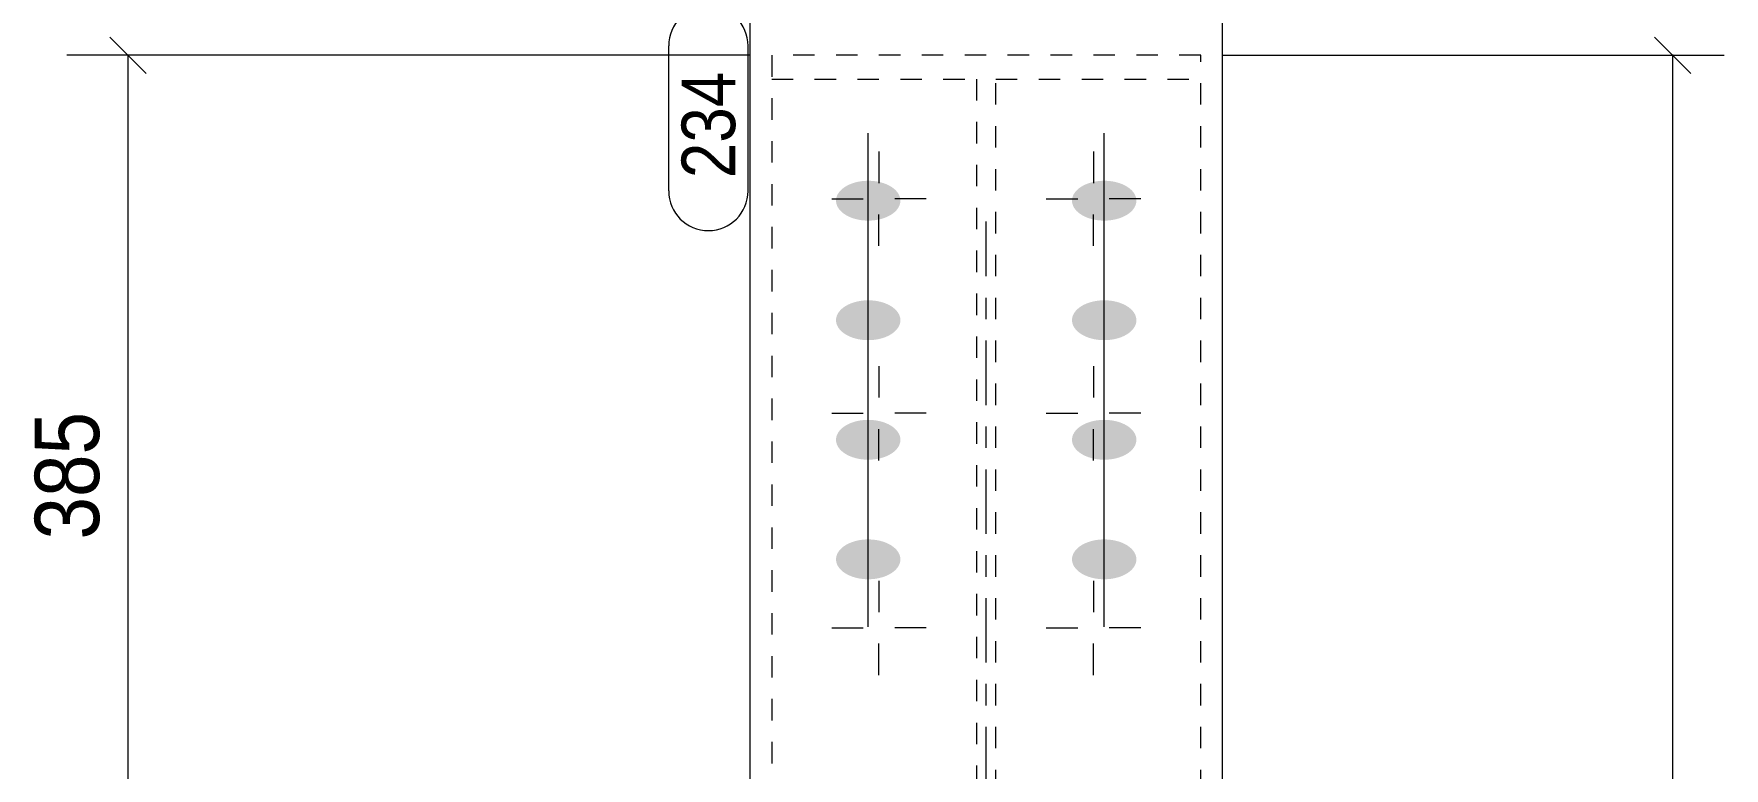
# Model space of a CAD drawing. Header units: millimetres. Extents: x 2 to 579, y 1 to 825.
# Drawn here: x 71.6 to 150.4, y 691.2 to 725.4 of the extents above; entities that cross this region are included whole.
import ezdxf

# ---------------------------------------------------------------- set-up
doc = ezdxf.new("R2010")
doc.units = ezdxf.units.MM
for name, pattern in [('XKITLINE00', [0]), ('XKITLINE01', [4, 1, -1, 1, -1]), ('XKITLINE03', [6, 3, -1, 1, -1])]:
    doc.linetypes.add(name, pattern=pattern)
for name, color, linetype, lineweight in [('Bolt', 3, 'Continuous', 0), ('Dimensions', 7, 'Continuous', 0), ('Part', 2, 'Continuous', 0), ('PartMark', 7, 'Continuous', 0)]:
    doc.layers.add(name, color=color, linetype=linetype, lineweight=lineweight)
doc.styles.add('ARIAL', font='ARIAL.TTF')

# ---------------------------------------------------------------- blocks, each defined once
blk = doc.blocks.new('*A20')
at = {"layer": 'Bolt'}
for points in [[(110.444, 716.709), (110.407, 716.709), (110.371, 716.711), (110.334, 716.713), (110.297, 716.715), (110.261, 716.718), (110.224, 716.722), (110.188, 716.726), (110.152, 716.731), (110.116, 716.736), (110.081, 716.742), (110.046, 716.748), (110.01, 716.755), (109.976, 716.763), (109.941, 716.77), (109.907, 716.779), (109.873, 716.788), (109.84, 716.797), (109.807, 716.807), (109.774, 716.818), (109.742, 716.829), (109.71, 716.84), (109.678, 716.852), (109.648, 716.865), (109.617, 716.878), (109.587, 716.891), (109.558, 716.905), (109.529, 716.919), (109.501, 716.934), (109.474, 716.949), (109.447, 716.964), (109.42, 716.98), (109.395, 716.997), (109.37, 717.013), (109.345, 717.03), (109.321, 717.048), (109.298, 717.066), (109.276, 717.084), (109.255, 717.102), (109.234, 717.121), (109.214, 717.14), (109.194, 717.159), (109.176, 717.179), (109.158, 717.199), (109.141, 717.219), (109.125, 717.24), (109.11, 717.261), (109.095, 717.282), (109.081, 717.303), (109.069, 717.324), (109.057, 717.346), (109.046, 717.367), (109.035, 717.389), (109.026, 717.411), (109.017, 717.433), (109.01, 717.456), (109.003, 717.478), (108.997, 717.501), (108.992, 717.523), (108.988, 717.546), (108.985, 717.569), (108.983, 717.591), (108.981, 717.614), (108.981, 717.637), (108.981, 717.66), (108.983, 717.682), (108.985, 717.705), (108.988, 717.728), (108.992, 717.751), (108.997, 717.773), (109.003, 717.796), (109.01, 717.818), (109.017, 717.84), (109.026, 717.863), (109.035, 717.885), (109.046, 717.906), (109.057, 717.928), (109.069, 717.95), (109.081, 717.971), (109.095, 717.992), (109.11, 718.013), (109.125, 718.034), (109.141, 718.054), (109.158, 718.075), (109.176, 718.095), (109.194, 718.114), (109.214, 718.134), (109.234, 718.153), (109.255, 718.172), (109.276, 718.19), (109.298, 718.208), (109.321, 718.226), (109.345, 718.243), (109.37, 718.261), (109.395, 718.277), (109.42, 718.294), (109.447, 718.309), (109.474, 718.325), (109.501, 718.34), (109.529, 718.355), (109.558, 718.369), (109.587, 718.383), (109.617, 718.396), (109.648, 718.409), (109.678, 718.421), (109.71, 718.433), (109.742, 718.445), (109.774, 718.456), (109.807, 718.466), (109.84, 718.476), (109.873, 718.486), (109.907, 718.495), (109.941, 718.503), (109.976, 718.511), (110.01, 718.519), (110.046, 718.526), (110.081, 718.532), (110.116, 718.538), (110.152, 718.543), (110.188, 718.548), (110.224, 718.552), (110.261, 718.555), (110.297, 718.559), (110.334, 718.561), (110.371, 718.563), (110.407, 718.564), (110.444, 718.565), (110.481, 718.566), (110.518, 718.565), (110.555, 718.564), (110.591, 718.563), (110.628, 718.561), (110.665, 718.559), (110.701, 718.555), (110.737, 718.552), (110.774, 718.548), (110.81, 718.543), (110.845, 718.538), (110.881, 718.532), (110.916, 718.526), (110.951, 718.519), (110.986, 718.511), (111.021, 718.503), (111.055, 718.495), (111.089, 718.486), (111.122, 718.476), (111.155, 718.466), (111.188, 718.456), (111.22, 718.445), (111.252, 718.433), (111.283, 718.421), (111.314, 718.409), (111.345, 718.396), (111.374, 718.383), (111.404, 718.369), (111.433, 718.355), (111.461, 718.34), (111.488, 718.325), (111.515, 718.309), (111.542, 718.294), (111.567, 718.277), (111.592, 718.261), (111.617, 718.243), (111.64, 718.226), (111.663, 718.208), (111.686, 718.19), (111.707, 718.172), (111.728, 718.153), (111.748, 718.134), (111.768, 718.114), (111.786, 718.095), (111.804, 718.075), (111.821, 718.054), (111.837, 718.034), (111.852, 718.013), (111.867, 717.992), (111.88, 717.971), (111.893, 717.95), (111.905, 717.928), (111.916, 717.906), (111.927, 717.885), (111.936, 717.863), (111.944, 717.84), (111.952, 717.818), (111.959, 717.796), (111.965, 717.773), (111.97, 717.751), (111.974, 717.728), (111.977, 717.705), (111.979, 717.682), (111.98, 717.66), (111.981, 717.637), (111.98, 717.614), (111.979, 717.591), (111.977, 717.569), (111.974, 717.546), (111.97, 717.523), (111.965, 717.501), (111.959, 717.478), (111.952, 717.456), (111.944, 717.433), (111.936, 717.411), (111.927, 717.389), (111.916, 717.367), (111.905, 717.346), (111.893, 717.324), (111.88, 717.303), (111.867, 717.282), (111.852, 717.261), (111.837, 717.24), (111.821, 717.219), (111.804, 717.199), (111.786, 717.179), (111.768, 717.159), (111.748, 717.14), (111.728, 717.121), (111.707, 717.102), (111.686, 717.084), (111.663, 717.066), (111.64, 717.048), (111.617, 717.03), (111.592, 717.013), (111.567, 716.997), (111.542, 716.98), (111.515, 716.964), (111.488, 716.949), (111.461, 716.934), (111.433, 716.919), (111.404, 716.905), (111.374, 716.891), (111.345, 716.878), (111.314, 716.865), (111.283, 716.852), (111.252, 716.84), (111.22, 716.829), (111.188, 716.818), (111.155, 716.807), (111.122, 716.797), (111.089, 716.788), (111.055, 716.779), (111.021, 716.77), (110.986, 716.763), (110.951, 716.755), (110.916, 716.748), (110.881, 716.742), (110.845, 716.736), (110.81, 716.731), (110.774, 716.726), (110.737, 716.722), (110.701, 716.718), (110.665, 716.715), (110.628, 716.713), (110.591, 716.711), (110.555, 716.709), (110.518, 716.709), (110.481, 716.708)], [(121.444, 716.709), (121.407, 716.709), (121.371, 716.711), (121.334, 716.713), (121.297, 716.715), (121.261, 716.718), (121.224, 716.722), (121.188, 716.726), (121.152, 716.731), (121.116, 716.736), (121.081, 716.742), (121.046, 716.748), (121.01, 716.755), (120.976, 716.763), (120.941, 716.77), (120.907, 716.779), (120.873, 716.788), (120.84, 716.797), (120.807, 716.807), (120.774, 716.818), (120.742, 716.829), (120.71, 716.84), (120.678, 716.852), (120.648, 716.865), (120.617, 716.878), (120.587, 716.891), (120.558, 716.905), (120.529, 716.919), (120.501, 716.934), (120.474, 716.949), (120.447, 716.964), (120.42, 716.98), (120.395, 716.997), (120.37, 717.013), (120.345, 717.03), (120.321, 717.048), (120.298, 717.066), (120.276, 717.084), (120.255, 717.102), (120.234, 717.121), (120.214, 717.14), (120.194, 717.159), (120.176, 717.179), (120.158, 717.199), (120.141, 717.219), (120.125, 717.24), (120.11, 717.261), (120.095, 717.282), (120.081, 717.303), (120.069, 717.324), (120.057, 717.346), (120.046, 717.367), (120.035, 717.389), (120.026, 717.411), (120.017, 717.433), (120.01, 717.456), (120.003, 717.478), (119.997, 717.501), (119.992, 717.523), (119.988, 717.546), (119.985, 717.569), (119.983, 717.591), (119.981, 717.614), (119.981, 717.637), (119.981, 717.66), (119.983, 717.682), (119.985, 717.705), (119.988, 717.728), (119.992, 717.751), (119.997, 717.773), (120.003, 717.796), (120.01, 717.818), (120.017, 717.84), (120.026, 717.863), (120.035, 717.885), (120.046, 717.906), (120.057, 717.928), (120.069, 717.95), (120.081, 717.971), (120.095, 717.992), (120.11, 718.013), (120.125, 718.034), (120.141, 718.054), (120.158, 718.075), (120.176, 718.095), (120.194, 718.114), (120.214, 718.134), (120.234, 718.153), (120.255, 718.172), (120.276, 718.19), (120.298, 718.208), (120.321, 718.226), (120.345, 718.243), (120.37, 718.261), (120.395, 718.277), (120.42, 718.294), (120.447, 718.309), (120.474, 718.325), (120.501, 718.34), (120.529, 718.355), (120.558, 718.369), (120.587, 718.383), (120.617, 718.396), (120.648, 718.409), (120.678, 718.421), (120.71, 718.433), (120.742, 718.445), (120.774, 718.456), (120.807, 718.466), (120.84, 718.476), (120.873, 718.486), (120.907, 718.495), (120.941, 718.503), (120.976, 718.511), (121.01, 718.519), (121.046, 718.526), (121.081, 718.532), (121.116, 718.538), (121.152, 718.543), (121.188, 718.548), (121.224, 718.552), (121.261, 718.555), (121.297, 718.559), (121.334, 718.561), (121.371, 718.563), (121.407, 718.564), (121.444, 718.565), (121.481, 718.566), (121.518, 718.565), (121.555, 718.564), (121.591, 718.563), (121.628, 718.561), (121.665, 718.559), (121.701, 718.555), (121.737, 718.552), (121.774, 718.548), (121.81, 718.543), (121.845, 718.538), (121.881, 718.532), (121.916, 718.526), (121.951, 718.519), (121.986, 718.511), (122.021, 718.503), (122.055, 718.495), (122.089, 718.486), (122.122, 718.476), (122.155, 718.466), (122.188, 718.456), (122.22, 718.445), (122.252, 718.433), (122.283, 718.421), (122.314, 718.409), (122.345, 718.396), (122.374, 718.383), (122.404, 718.369), (122.433, 718.355), (122.461, 718.34), (122.488, 718.325), (122.515, 718.309), (122.542, 718.294), (122.567, 718.277), (122.592, 718.261), (122.617, 718.243), (122.64, 718.226), (122.663, 718.208), (122.686, 718.19), (122.707, 718.172), (122.728, 718.153), (122.748, 718.134), (122.768, 718.114), (122.786, 718.095), (122.804, 718.075), (122.821, 718.054), (122.837, 718.034), (122.852, 718.013), (122.867, 717.992), (122.88, 717.971), (122.893, 717.95), (122.905, 717.928), (122.916, 717.906), (122.927, 717.885), (122.936, 717.863), (122.944, 717.84), (122.952, 717.818), (122.959, 717.796), (122.965, 717.773), (122.97, 717.751), (122.974, 717.728), (122.977, 717.705), (122.979, 717.682), (122.98, 717.66), (122.981, 717.637), (122.98, 717.614), (122.979, 717.591), (122.977, 717.569), (122.974, 717.546), (122.97, 717.523), (122.965, 717.501), (122.959, 717.478), (122.952, 717.456), (122.944, 717.433), (122.936, 717.411), (122.927, 717.389), (122.916, 717.367), (122.905, 717.346), (122.893, 717.324), (122.88, 717.303), (122.867, 717.282), (122.852, 717.261), (122.837, 717.24), (122.821, 717.219), (122.804, 717.199), (122.786, 717.179), (122.768, 717.159), (122.748, 717.14), (122.728, 717.121), (122.707, 717.102), (122.686, 717.084), (122.663, 717.066), (122.64, 717.048), (122.617, 717.03), (122.592, 717.013), (122.567, 716.997), (122.542, 716.98), (122.515, 716.964), (122.488, 716.949), (122.461, 716.934), (122.433, 716.919), (122.404, 716.905), (122.374, 716.891), (122.345, 716.878), (122.314, 716.865), (122.283, 716.852), (122.252, 716.84), (122.22, 716.829), (122.188, 716.818), (122.155, 716.807), (122.122, 716.797), (122.089, 716.788), (122.055, 716.779), (122.021, 716.77), (121.986, 716.763), (121.951, 716.755), (121.916, 716.748), (121.881, 716.742), (121.845, 716.736), (121.81, 716.731), (121.774, 716.726), (121.737, 716.722), (121.701, 716.718), (121.665, 716.715), (121.628, 716.713), (121.591, 716.711), (121.555, 716.709), (121.518, 716.709), (121.481, 716.708)], [(110.444, 711.137), (110.407, 711.137), (110.371, 711.139), (110.334, 711.141), (110.297, 711.143), (110.261, 711.146), (110.224, 711.15), (110.188, 711.154), (110.152, 711.159), (110.116, 711.164), (110.081, 711.17), (110.046, 711.176), (110.01, 711.183), (109.976, 711.191), (109.941, 711.199), (109.907, 711.207), (109.873, 711.216), (109.84, 711.226), (109.807, 711.236), (109.774, 711.246), (109.742, 711.257), (109.71, 711.268), (109.678, 711.28), (109.648, 711.293), (109.617, 711.306), (109.587, 711.319), (109.558, 711.333), (109.529, 711.347), (109.501, 711.362), (109.474, 711.377), (109.447, 711.392), (109.42, 711.408), (109.395, 711.425), (109.37, 711.441), (109.345, 711.458), (109.321, 711.476), (109.298, 711.494), (109.276, 711.512), (109.255, 711.53), (109.234, 711.549), (109.214, 711.568), (109.194, 711.588), (109.176, 711.607), (109.158, 711.627), (109.141, 711.647), (109.125, 711.668), (109.11, 711.689), (109.095, 711.71), (109.081, 711.731), (109.069, 711.752), (109.057, 711.774), (109.046, 711.795), (109.035, 711.817), (109.026, 711.839), (109.017, 711.862), (109.01, 711.884), (109.003, 711.906), (108.997, 711.929), (108.992, 711.951), (108.988, 711.974), (108.985, 711.997), (108.983, 712.019), (108.981, 712.042), (108.981, 712.065), (108.981, 712.088), (108.983, 712.111), (108.985, 712.133), (108.988, 712.156), (108.992, 712.179), (108.997, 712.201), (109.003, 712.224), (109.01, 712.246), (109.017, 712.268), (109.026, 712.291), (109.035, 712.313), (109.046, 712.335), (109.057, 712.356), (109.069, 712.378), (109.081, 712.399), (109.095, 712.42), (109.11, 712.441), (109.125, 712.462), (109.141, 712.483), (109.158, 712.503), (109.176, 712.523), (109.194, 712.542), (109.214, 712.562), (109.234, 712.581), (109.255, 712.6), (109.276, 712.618), (109.298, 712.636), (109.321, 712.654), (109.345, 712.672), (109.37, 712.689), (109.395, 712.705), (109.42, 712.722), (109.447, 712.738), (109.474, 712.753), (109.501, 712.768), (109.529, 712.783), (109.558, 712.797), (109.587, 712.811), (109.617, 712.824), (109.648, 712.837), (109.678, 712.85), (109.71, 712.862), (109.742, 712.873), (109.774, 712.884), (109.807, 712.895), (109.84, 712.904), (109.873, 712.914), (109.907, 712.923), (109.941, 712.931), (109.976, 712.939), (110.01, 712.947), (110.046, 712.954), (110.081, 712.96), (110.116, 712.966), (110.152, 712.971), (110.188, 712.976), (110.224, 712.98), (110.261, 712.984), (110.297, 712.987), (110.334, 712.989), (110.371, 712.991), (110.407, 712.993), (110.444, 712.993), (110.481, 712.994), (110.518, 712.993), (110.555, 712.993), (110.591, 712.991), (110.628, 712.989), (110.665, 712.987), (110.701, 712.984), (110.737, 712.98), (110.774, 712.976), (110.81, 712.971), (110.845, 712.966), (110.881, 712.96), (110.916, 712.954), (110.951, 712.947), (110.986, 712.939), (111.021, 712.931), (111.055, 712.923), (111.089, 712.914), (111.122, 712.904), (111.155, 712.895), (111.188, 712.884), (111.22, 712.873), (111.252, 712.862), (111.283, 712.85), (111.314, 712.837), (111.345, 712.824), (111.374, 712.811), (111.404, 712.797), (111.433, 712.783), (111.461, 712.768), (111.488, 712.753), (111.515, 712.738), (111.542, 712.722), (111.567, 712.705), (111.592, 712.689), (111.617, 712.672), (111.64, 712.654), (111.663, 712.636), (111.686, 712.618), (111.707, 712.6), (111.728, 712.581), (111.748, 712.562), (111.768, 712.542), (111.786, 712.523), (111.804, 712.503), (111.821, 712.483), (111.837, 712.462), (111.852, 712.441), (111.867, 712.42), (111.88, 712.399), (111.893, 712.378), (111.905, 712.356), (111.916, 712.335), (111.927, 712.313), (111.936, 712.291), (111.944, 712.268), (111.952, 712.246), (111.959, 712.224), (111.965, 712.201), (111.97, 712.179), (111.974, 712.156), (111.977, 712.133), (111.979, 712.111), (111.98, 712.088), (111.981, 712.065), (111.98, 712.042), (111.979, 712.019), (111.977, 711.997), (111.974, 711.974), (111.97, 711.951), (111.965, 711.929), (111.959, 711.906), (111.952, 711.884), (111.944, 711.862), (111.936, 711.839), (111.927, 711.817), (111.916, 711.795), (111.905, 711.774), (111.893, 711.752), (111.88, 711.731), (111.867, 711.71), (111.852, 711.689), (111.837, 711.668), (111.821, 711.647), (111.804, 711.627), (111.786, 711.607), (111.768, 711.588), (111.748, 711.568), (111.728, 711.549), (111.707, 711.53), (111.686, 711.512), (111.663, 711.494), (111.64, 711.476), (111.617, 711.458), (111.592, 711.441), (111.567, 711.425), (111.542, 711.408), (111.515, 711.392), (111.488, 711.377), (111.461, 711.362), (111.433, 711.347), (111.404, 711.333), (111.374, 711.319), (111.345, 711.306), (111.314, 711.293), (111.283, 711.28), (111.252, 711.268), (111.22, 711.257), (111.188, 711.246), (111.155, 711.236), (111.122, 711.226), (111.089, 711.216), (111.055, 711.207), (111.021, 711.199), (110.986, 711.191), (110.951, 711.183), (110.916, 711.176), (110.881, 711.17), (110.845, 711.164), (110.81, 711.159), (110.774, 711.154), (110.737, 711.15), (110.701, 711.146), (110.665, 711.143), (110.628, 711.141), (110.591, 711.139), (110.555, 711.137), (110.518, 711.137), (110.481, 711.136)], [(121.444, 711.137), (121.407, 711.137), (121.371, 711.139), (121.334, 711.141), (121.297, 711.143), (121.261, 711.146), (121.224, 711.15), (121.188, 711.154), (121.152, 711.159), (121.116, 711.164), (121.081, 711.17), (121.046, 711.176), (121.01, 711.183), (120.976, 711.191), (120.941, 711.199), (120.907, 711.207), (120.873, 711.216), (120.84, 711.226), (120.807, 711.236), (120.774, 711.246), (120.742, 711.257), (120.71, 711.268), (120.678, 711.28), (120.648, 711.293), (120.617, 711.306), (120.587, 711.319), (120.558, 711.333), (120.529, 711.347), (120.501, 711.362), (120.474, 711.377), (120.447, 711.392), (120.42, 711.408), (120.395, 711.425), (120.37, 711.441), (120.345, 711.458), (120.321, 711.476), (120.298, 711.494), (120.276, 711.512), (120.255, 711.53), (120.234, 711.549), (120.214, 711.568), (120.194, 711.588), (120.176, 711.607), (120.158, 711.627), (120.141, 711.647), (120.125, 711.668), (120.11, 711.689), (120.095, 711.71), (120.081, 711.731), (120.069, 711.752), (120.057, 711.774), (120.046, 711.795), (120.035, 711.817), (120.026, 711.839), (120.017, 711.862), (120.01, 711.884), (120.003, 711.906), (119.997, 711.929), (119.992, 711.951), (119.988, 711.974), (119.985, 711.997), (119.983, 712.019), (119.981, 712.042), (119.981, 712.065), (119.981, 712.088), (119.983, 712.111), (119.985, 712.133), (119.988, 712.156), (119.992, 712.179), (119.997, 712.201), (120.003, 712.224), (120.01, 712.246), (120.017, 712.268), (120.026, 712.291), (120.035, 712.313), (120.046, 712.335), (120.057, 712.356), (120.069, 712.378), (120.081, 712.399), (120.095, 712.42), (120.11, 712.441), (120.125, 712.462), (120.141, 712.483), (120.158, 712.503), (120.176, 712.523), (120.194, 712.542), (120.214, 712.562), (120.234, 712.581), (120.255, 712.6), (120.276, 712.618), (120.298, 712.636), (120.321, 712.654), (120.345, 712.672), (120.37, 712.689), (120.395, 712.705), (120.42, 712.722), (120.447, 712.738), (120.474, 712.753), (120.501, 712.768), (120.529, 712.783), (120.558, 712.797), (120.587, 712.811), (120.617, 712.824), (120.648, 712.837), (120.678, 712.85), (120.71, 712.862), (120.742, 712.873), (120.774, 712.884), (120.807, 712.895), (120.84, 712.904), (120.873, 712.914), (120.907, 712.923), (120.941, 712.931), (120.976, 712.939), (121.01, 712.947), (121.046, 712.954), (121.081, 712.96), (121.116, 712.966), (121.152, 712.971), (121.188, 712.976), (121.224, 712.98), (121.261, 712.984), (121.297, 712.987), (121.334, 712.989), (121.371, 712.991), (121.407, 712.993), (121.444, 712.993), (121.481, 712.994), (121.518, 712.993), (121.555, 712.993), (121.591, 712.991), (121.628, 712.989), (121.665, 712.987), (121.701, 712.984), (121.737, 712.98), (121.774, 712.976), (121.81, 712.971), (121.845, 712.966), (121.881, 712.96), (121.916, 712.954), (121.951, 712.947), (121.986, 712.939), (122.021, 712.931), (122.055, 712.923), (122.089, 712.914), (122.122, 712.904), (122.155, 712.895), (122.188, 712.884), (122.22, 712.873), (122.252, 712.862), (122.283, 712.85), (122.314, 712.837), (122.345, 712.824), (122.374, 712.811), (122.404, 712.797), (122.433, 712.783), (122.461, 712.768), (122.488, 712.753), (122.515, 712.738), (122.542, 712.722), (122.567, 712.705), (122.592, 712.689), (122.617, 712.672), (122.64, 712.654), (122.663, 712.636), (122.686, 712.618), (122.707, 712.6), (122.728, 712.581), (122.748, 712.562), (122.768, 712.542), (122.786, 712.523), (122.804, 712.503), (122.821, 712.483), (122.837, 712.462), (122.852, 712.441), (122.867, 712.42), (122.88, 712.399), (122.893, 712.378), (122.905, 712.356), (122.916, 712.335), (122.927, 712.313), (122.936, 712.291), (122.944, 712.268), (122.952, 712.246), (122.959, 712.224), (122.965, 712.201), (122.97, 712.179), (122.974, 712.156), (122.977, 712.133), (122.979, 712.111), (122.98, 712.088), (122.981, 712.065), (122.98, 712.042), (122.979, 712.019), (122.977, 711.997), (122.974, 711.974), (122.97, 711.951), (122.965, 711.929), (122.959, 711.906), (122.952, 711.884), (122.944, 711.862), (122.936, 711.839), (122.927, 711.817), (122.916, 711.795), (122.905, 711.774), (122.893, 711.752), (122.88, 711.731), (122.867, 711.71), (122.852, 711.689), (122.837, 711.668), (122.821, 711.647), (122.804, 711.627), (122.786, 711.607), (122.768, 711.588), (122.748, 711.568), (122.728, 711.549), (122.707, 711.53), (122.686, 711.512), (122.663, 711.494), (122.64, 711.476), (122.617, 711.458), (122.592, 711.441), (122.567, 711.425), (122.542, 711.408), (122.515, 711.392), (122.488, 711.377), (122.461, 711.362), (122.433, 711.347), (122.404, 711.333), (122.374, 711.319), (122.345, 711.306), (122.314, 711.293), (122.283, 711.28), (122.252, 711.268), (122.22, 711.257), (122.188, 711.246), (122.155, 711.236), (122.122, 711.226), (122.089, 711.216), (122.055, 711.207), (122.021, 711.199), (121.986, 711.191), (121.951, 711.183), (121.916, 711.176), (121.881, 711.17), (121.845, 711.164), (121.81, 711.159), (121.774, 711.154), (121.737, 711.15), (121.701, 711.146), (121.665, 711.143), (121.628, 711.141), (121.591, 711.139), (121.555, 711.137), (121.518, 711.137), (121.481, 711.136)], [(110.444, 705.565), (110.407, 705.566), (110.371, 705.567), (110.334, 705.569), (110.297, 705.571), (110.261, 705.575), (110.224, 705.578), (110.188, 705.582), (110.152, 705.587), (110.116, 705.592), (110.081, 705.598), (110.046, 705.604), (110.01, 705.611), (109.976, 705.619), (109.941, 705.627), (109.907, 705.635), (109.873, 705.644), (109.84, 705.654), (109.807, 705.664), (109.774, 705.674), (109.742, 705.685), (109.71, 705.697), (109.678, 705.709), (109.648, 705.721), (109.617, 705.734), (109.587, 705.747), (109.558, 705.761), (109.529, 705.775), (109.501, 705.79), (109.474, 705.805), (109.447, 705.821), (109.42, 705.836), (109.395, 705.853), (109.37, 705.869), (109.345, 705.887), (109.321, 705.904), (109.298, 705.922), (109.276, 705.94), (109.255, 705.958), (109.234, 705.977), (109.214, 705.996), (109.194, 706.016), (109.176, 706.035), (109.158, 706.055), (109.141, 706.076), (109.125, 706.096), (109.11, 706.117), (109.095, 706.138), (109.081, 706.159), (109.069, 706.18), (109.057, 706.202), (109.046, 706.224), (109.035, 706.245), (109.026, 706.267), (109.017, 706.29), (109.01, 706.312), (109.003, 706.334), (108.997, 706.357), (108.992, 706.379), (108.988, 706.402), (108.985, 706.425), (108.983, 706.448), (108.981, 706.47), (108.981, 706.493), (108.981, 706.516), (108.983, 706.539), (108.985, 706.561), (108.988, 706.584), (108.992, 706.607), (108.997, 706.629), (109.003, 706.652), (109.01, 706.674), (109.017, 706.697), (109.026, 706.719), (109.035, 706.741), (109.046, 706.763), (109.057, 706.784), (109.069, 706.806), (109.081, 706.827), (109.095, 706.849), (109.11, 706.869), (109.125, 706.89), (109.141, 706.911), (109.158, 706.931), (109.176, 706.951), (109.194, 706.971), (109.214, 706.99), (109.234, 707.009), (109.255, 707.028), (109.276, 707.046), (109.298, 707.064), (109.321, 707.082), (109.345, 707.1), (109.37, 707.117), (109.395, 707.133), (109.42, 707.15), (109.447, 707.166), (109.474, 707.181), (109.501, 707.196), (109.529, 707.211), (109.558, 707.225), (109.587, 707.239), (109.617, 707.252), (109.648, 707.265), (109.678, 707.278), (109.71, 707.29), (109.742, 707.301), (109.774, 707.312), (109.807, 707.323), (109.84, 707.333), (109.873, 707.342), (109.907, 707.351), (109.941, 707.36), (109.976, 707.367), (110.01, 707.375), (110.046, 707.382), (110.081, 707.388), (110.116, 707.394), (110.152, 707.399), (110.188, 707.404), (110.224, 707.408), (110.261, 707.412), (110.297, 707.415), (110.334, 707.417), (110.371, 707.419), (110.407, 707.421), (110.444, 707.422), (110.481, 707.422), (110.518, 707.422), (110.555, 707.421), (110.591, 707.419), (110.628, 707.417), (110.665, 707.415), (110.701, 707.412), (110.737, 707.408), (110.774, 707.404), (110.81, 707.399), (110.845, 707.394), (110.881, 707.388), (110.916, 707.382), (110.951, 707.375), (110.986, 707.367), (111.021, 707.36), (111.055, 707.351), (111.089, 707.342), (111.122, 707.333), (111.155, 707.323), (111.188, 707.312), (111.22, 707.301), (111.252, 707.29), (111.283, 707.278), (111.314, 707.265), (111.345, 707.252), (111.374, 707.239), (111.404, 707.225), (111.433, 707.211), (111.461, 707.196), (111.488, 707.181), (111.515, 707.166), (111.542, 707.15), (111.567, 707.133), (111.592, 707.117), (111.617, 707.1), (111.64, 707.082), (111.663, 707.064), (111.686, 707.046), (111.707, 707.028), (111.728, 707.009), (111.748, 706.99), (111.768, 706.971), (111.786, 706.951), (111.804, 706.931), (111.821, 706.911), (111.837, 706.89), (111.852, 706.869), (111.867, 706.849), (111.88, 706.827), (111.893, 706.806), (111.905, 706.784), (111.916, 706.763), (111.927, 706.741), (111.936, 706.719), (111.944, 706.697), (111.952, 706.674), (111.959, 706.652), (111.965, 706.629), (111.97, 706.607), (111.974, 706.584), (111.977, 706.561), (111.979, 706.539), (111.98, 706.516), (111.981, 706.493), (111.98, 706.47), (111.979, 706.448), (111.977, 706.425), (111.974, 706.402), (111.97, 706.379), (111.965, 706.357), (111.959, 706.334), (111.952, 706.312), (111.944, 706.29), (111.936, 706.267), (111.927, 706.245), (111.916, 706.224), (111.905, 706.202), (111.893, 706.18), (111.88, 706.159), (111.867, 706.138), (111.852, 706.117), (111.837, 706.096), (111.821, 706.076), (111.804, 706.055), (111.786, 706.035), (111.768, 706.016), (111.748, 705.996), (111.728, 705.977), (111.707, 705.958), (111.686, 705.94), (111.663, 705.922), (111.64, 705.904), (111.617, 705.887), (111.592, 705.869), (111.567, 705.853), (111.542, 705.836), (111.515, 705.821), (111.488, 705.805), (111.461, 705.79), (111.433, 705.775), (111.404, 705.761), (111.374, 705.747), (111.345, 705.734), (111.314, 705.721), (111.283, 705.709), (111.252, 705.697), (111.22, 705.685), (111.188, 705.674), (111.155, 705.664), (111.122, 705.654), (111.089, 705.644), (111.055, 705.635), (111.021, 705.627), (110.986, 705.619), (110.951, 705.611), (110.916, 705.604), (110.881, 705.598), (110.845, 705.592), (110.81, 705.587), (110.774, 705.582), (110.737, 705.578), (110.701, 705.575), (110.665, 705.571), (110.628, 705.569), (110.591, 705.567), (110.555, 705.566), (110.518, 705.565), (110.481, 705.564)], [(121.444, 705.565), (121.407, 705.566), (121.371, 705.567), (121.334, 705.569), (121.297, 705.571), (121.261, 705.575), (121.224, 705.578), (121.188, 705.582), (121.152, 705.587), (121.116, 705.592), (121.081, 705.598), (121.046, 705.604), (121.01, 705.611), (120.976, 705.619), (120.941, 705.627), (120.907, 705.635), (120.873, 705.644), (120.84, 705.654), (120.807, 705.664), (120.774, 705.674), (120.742, 705.685), (120.71, 705.697), (120.678, 705.709), (120.648, 705.721), (120.617, 705.734), (120.587, 705.747), (120.558, 705.761), (120.529, 705.775), (120.501, 705.79), (120.474, 705.805), (120.447, 705.821), (120.42, 705.836), (120.395, 705.853), (120.37, 705.869), (120.345, 705.887), (120.321, 705.904), (120.298, 705.922), (120.276, 705.94), (120.255, 705.958), (120.234, 705.977), (120.214, 705.996), (120.194, 706.016), (120.176, 706.035), (120.158, 706.055), (120.141, 706.076), (120.125, 706.096), (120.11, 706.117), (120.095, 706.138), (120.081, 706.159), (120.069, 706.18), (120.057, 706.202), (120.046, 706.224), (120.035, 706.245), (120.026, 706.267), (120.017, 706.29), (120.01, 706.312), (120.003, 706.334), (119.997, 706.357), (119.992, 706.379), (119.988, 706.402), (119.985, 706.425), (119.983, 706.448), (119.981, 706.47), (119.981, 706.493), (119.981, 706.516), (119.983, 706.539), (119.985, 706.561), (119.988, 706.584), (119.992, 706.607), (119.997, 706.629), (120.003, 706.652), (120.01, 706.674), (120.017, 706.697), (120.026, 706.719), (120.035, 706.741), (120.046, 706.763), (120.057, 706.784), (120.069, 706.806), (120.081, 706.827), (120.095, 706.849), (120.11, 706.869), (120.125, 706.89), (120.141, 706.911), (120.158, 706.931), (120.176, 706.951), (120.194, 706.971), (120.214, 706.99), (120.234, 707.009), (120.255, 707.028), (120.276, 707.046), (120.298, 707.064), (120.321, 707.082), (120.345, 707.1), (120.37, 707.117), (120.395, 707.133), (120.42, 707.15), (120.447, 707.166), (120.474, 707.181), (120.501, 707.196), (120.529, 707.211), (120.558, 707.225), (120.587, 707.239), (120.617, 707.252), (120.648, 707.265), (120.678, 707.278), (120.71, 707.29), (120.742, 707.301), (120.774, 707.312), (120.807, 707.323), (120.84, 707.333), (120.873, 707.342), (120.907, 707.351), (120.941, 707.36), (120.976, 707.367), (121.01, 707.375), (121.046, 707.382), (121.081, 707.388), (121.116, 707.394), (121.152, 707.399), (121.188, 707.404), (121.224, 707.408), (121.261, 707.412), (121.297, 707.415), (121.334, 707.417), (121.371, 707.419), (121.407, 707.421), (121.444, 707.422), (121.481, 707.422), (121.518, 707.422), (121.555, 707.421), (121.591, 707.419), (121.628, 707.417), (121.665, 707.415), (121.701, 707.412), (121.737, 707.408), (121.774, 707.404), (121.81, 707.399), (121.845, 707.394), (121.881, 707.388), (121.916, 707.382), (121.951, 707.375), (121.986, 707.367), (122.021, 707.36), (122.055, 707.351), (122.089, 707.342), (122.122, 707.333), (122.155, 707.323), (122.188, 707.312), (122.22, 707.301), (122.252, 707.29), (122.283, 707.278), (122.314, 707.265), (122.345, 707.252), (122.374, 707.239), (122.404, 707.225), (122.433, 707.211), (122.461, 707.196), (122.488, 707.181), (122.515, 707.166), (122.542, 707.15), (122.567, 707.133), (122.592, 707.117), (122.617, 707.1), (122.64, 707.082), (122.663, 707.064), (122.686, 707.046), (122.707, 707.028), (122.728, 707.009), (122.748, 706.99), (122.768, 706.971), (122.786, 706.951), (122.804, 706.931), (122.821, 706.911), (122.837, 706.89), (122.852, 706.869), (122.867, 706.849), (122.88, 706.827), (122.893, 706.806), (122.905, 706.784), (122.916, 706.763), (122.927, 706.741), (122.936, 706.719), (122.944, 706.697), (122.952, 706.674), (122.959, 706.652), (122.965, 706.629), (122.97, 706.607), (122.974, 706.584), (122.977, 706.561), (122.979, 706.539), (122.98, 706.516), (122.981, 706.493), (122.98, 706.47), (122.979, 706.448), (122.977, 706.425), (122.974, 706.402), (122.97, 706.379), (122.965, 706.357), (122.959, 706.334), (122.952, 706.312), (122.944, 706.29), (122.936, 706.267), (122.927, 706.245), (122.916, 706.224), (122.905, 706.202), (122.893, 706.18), (122.88, 706.159), (122.867, 706.138), (122.852, 706.117), (122.837, 706.096), (122.821, 706.076), (122.804, 706.055), (122.786, 706.035), (122.768, 706.016), (122.748, 705.996), (122.728, 705.977), (122.707, 705.958), (122.686, 705.94), (122.663, 705.922), (122.64, 705.904), (122.617, 705.887), (122.592, 705.869), (122.567, 705.853), (122.542, 705.836), (122.515, 705.821), (122.488, 705.805), (122.461, 705.79), (122.433, 705.775), (122.404, 705.761), (122.374, 705.747), (122.345, 705.734), (122.314, 705.721), (122.283, 705.709), (122.252, 705.697), (122.22, 705.685), (122.188, 705.674), (122.155, 705.664), (122.122, 705.654), (122.089, 705.644), (122.055, 705.635), (122.021, 705.627), (121.986, 705.619), (121.951, 705.611), (121.916, 705.604), (121.881, 705.598), (121.845, 705.592), (121.81, 705.587), (121.774, 705.582), (121.737, 705.578), (121.701, 705.575), (121.665, 705.571), (121.628, 705.569), (121.591, 705.567), (121.555, 705.566), (121.518, 705.565), (121.481, 705.564)], [(110.444, 699.993), (110.407, 699.994), (110.371, 699.995), (110.334, 699.997), (110.297, 700), (110.261, 700.003), (110.224, 700.006), (110.188, 700.01), (110.152, 700.015), (110.116, 700.02), (110.081, 700.026), (110.046, 700.033), (110.01, 700.039), (109.976, 700.047), (109.941, 700.055), (109.907, 700.063), (109.873, 700.072), (109.84, 700.082), (109.807, 700.092), (109.774, 700.102), (109.742, 700.113), (109.71, 700.125), (109.678, 700.137), (109.648, 700.149), (109.617, 700.162), (109.587, 700.175), (109.558, 700.189), (109.529, 700.203), (109.501, 700.218), (109.474, 700.233), (109.447, 700.249), (109.42, 700.265), (109.395, 700.281), (109.37, 700.298), (109.345, 700.315), (109.321, 700.332), (109.298, 700.35), (109.276, 700.368), (109.255, 700.387), (109.234, 700.405), (109.214, 700.424), (109.194, 700.444), (109.176, 700.464), (109.158, 700.484), (109.141, 700.504), (109.125, 700.524), (109.11, 700.545), (109.095, 700.566), (109.081, 700.587), (109.069, 700.608), (109.057, 700.63), (109.046, 700.652), (109.035, 700.674), (109.026, 700.696), (109.017, 700.718), (109.01, 700.74), (109.003, 700.762), (108.997, 700.785), (108.992, 700.808), (108.988, 700.83), (108.985, 700.853), (108.983, 700.876), (108.981, 700.898), (108.981, 700.921), (108.981, 700.944), (108.983, 700.967), (108.985, 700.99), (108.988, 701.012), (108.992, 701.035), (108.997, 701.058), (109.003, 701.08), (109.01, 701.102), (109.017, 701.125), (109.026, 701.147), (109.035, 701.169), (109.046, 701.191), (109.057, 701.213), (109.069, 701.234), (109.081, 701.255), (109.095, 701.277), (109.11, 701.298), (109.125, 701.318), (109.141, 701.339), (109.158, 701.359), (109.176, 701.379), (109.194, 701.399), (109.214, 701.418), (109.234, 701.437), (109.255, 701.456), (109.276, 701.474), (109.298, 701.493), (109.321, 701.51), (109.345, 701.528), (109.37, 701.545), (109.395, 701.562), (109.42, 701.578), (109.447, 701.594), (109.474, 701.609), (109.501, 701.624), (109.529, 701.639), (109.558, 701.653), (109.587, 701.667), (109.617, 701.681), (109.648, 701.693), (109.678, 701.706), (109.71, 701.718), (109.742, 701.729), (109.774, 701.74), (109.807, 701.751), (109.84, 701.761), (109.873, 701.77), (109.907, 701.779), (109.941, 701.788), (109.976, 701.796), (110.01, 701.803), (110.046, 701.81), (110.081, 701.816), (110.116, 701.822), (110.152, 701.827), (110.188, 701.832), (110.224, 701.836), (110.261, 701.84), (110.297, 701.843), (110.334, 701.845), (110.371, 701.847), (110.407, 701.849), (110.444, 701.85), (110.481, 701.85), (110.518, 701.85), (110.555, 701.849), (110.591, 701.847), (110.628, 701.845), (110.665, 701.843), (110.701, 701.84), (110.737, 701.836), (110.774, 701.832), (110.81, 701.827), (110.845, 701.822), (110.881, 701.816), (110.916, 701.81), (110.951, 701.803), (110.986, 701.796), (111.021, 701.788), (111.055, 701.779), (111.089, 701.77), (111.122, 701.761), (111.155, 701.751), (111.188, 701.74), (111.22, 701.729), (111.252, 701.718), (111.283, 701.706), (111.314, 701.693), (111.345, 701.681), (111.374, 701.667), (111.404, 701.653), (111.433, 701.639), (111.461, 701.624), (111.488, 701.609), (111.515, 701.594), (111.542, 701.578), (111.567, 701.562), (111.592, 701.545), (111.617, 701.528), (111.64, 701.51), (111.663, 701.493), (111.686, 701.474), (111.707, 701.456), (111.728, 701.437), (111.748, 701.418), (111.768, 701.399), (111.786, 701.379), (111.804, 701.359), (111.821, 701.339), (111.837, 701.318), (111.852, 701.298), (111.867, 701.277), (111.88, 701.255), (111.893, 701.234), (111.905, 701.213), (111.916, 701.191), (111.927, 701.169), (111.936, 701.147), (111.944, 701.125), (111.952, 701.102), (111.959, 701.08), (111.965, 701.058), (111.97, 701.035), (111.974, 701.012), (111.977, 700.99), (111.979, 700.967), (111.98, 700.944), (111.981, 700.921), (111.98, 700.898), (111.979, 700.876), (111.977, 700.853), (111.974, 700.83), (111.97, 700.808), (111.965, 700.785), (111.959, 700.762), (111.952, 700.74), (111.944, 700.718), (111.936, 700.696), (111.927, 700.674), (111.916, 700.652), (111.905, 700.63), (111.893, 700.608), (111.88, 700.587), (111.867, 700.566), (111.852, 700.545), (111.837, 700.524), (111.821, 700.504), (111.804, 700.484), (111.786, 700.464), (111.768, 700.444), (111.748, 700.424), (111.728, 700.405), (111.707, 700.387), (111.686, 700.368), (111.663, 700.35), (111.64, 700.332), (111.617, 700.315), (111.592, 700.298), (111.567, 700.281), (111.542, 700.265), (111.515, 700.249), (111.488, 700.233), (111.461, 700.218), (111.433, 700.203), (111.404, 700.189), (111.374, 700.175), (111.345, 700.162), (111.314, 700.149), (111.283, 700.137), (111.252, 700.125), (111.22, 700.113), (111.188, 700.102), (111.155, 700.092), (111.122, 700.082), (111.089, 700.072), (111.055, 700.063), (111.021, 700.055), (110.986, 700.047), (110.951, 700.039), (110.916, 700.033), (110.881, 700.026), (110.845, 700.02), (110.81, 700.015), (110.774, 700.01), (110.737, 700.006), (110.701, 700.003), (110.665, 700), (110.628, 699.997), (110.591, 699.995), (110.555, 699.994), (110.518, 699.993), (110.481, 699.993)], [(121.444, 699.993), (121.407, 699.994), (121.371, 699.995), (121.334, 699.997), (121.297, 700), (121.261, 700.003), (121.224, 700.006), (121.188, 700.01), (121.152, 700.015), (121.116, 700.02), (121.081, 700.026), (121.046, 700.033), (121.01, 700.039), (120.976, 700.047), (120.941, 700.055), (120.907, 700.063), (120.873, 700.072), (120.84, 700.082), (120.807, 700.092), (120.774, 700.102), (120.742, 700.113), (120.71, 700.125), (120.678, 700.137), (120.648, 700.149), (120.617, 700.162), (120.587, 700.175), (120.558, 700.189), (120.529, 700.203), (120.501, 700.218), (120.474, 700.233), (120.447, 700.249), (120.42, 700.265), (120.395, 700.281), (120.37, 700.298), (120.345, 700.315), (120.321, 700.332), (120.298, 700.35), (120.276, 700.368), (120.255, 700.387), (120.234, 700.405), (120.214, 700.424), (120.194, 700.444), (120.176, 700.464), (120.158, 700.484), (120.141, 700.504), (120.125, 700.524), (120.11, 700.545), (120.095, 700.566), (120.081, 700.587), (120.069, 700.608), (120.057, 700.63), (120.046, 700.652), (120.035, 700.674), (120.026, 700.696), (120.017, 700.718), (120.01, 700.74), (120.003, 700.762), (119.997, 700.785), (119.992, 700.808), (119.988, 700.83), (119.985, 700.853), (119.983, 700.876), (119.981, 700.898), (119.981, 700.921), (119.981, 700.944), (119.983, 700.967), (119.985, 700.99), (119.988, 701.012), (119.992, 701.035), (119.997, 701.058), (120.003, 701.08), (120.01, 701.102), (120.017, 701.125), (120.026, 701.147), (120.035, 701.169), (120.046, 701.191), (120.057, 701.213), (120.069, 701.234), (120.081, 701.255), (120.095, 701.277), (120.11, 701.298), (120.125, 701.318), (120.141, 701.339), (120.158, 701.359), (120.176, 701.379), (120.194, 701.399), (120.214, 701.418), (120.234, 701.437), (120.255, 701.456), (120.276, 701.474), (120.298, 701.493), (120.321, 701.51), (120.345, 701.528), (120.37, 701.545), (120.395, 701.562), (120.42, 701.578), (120.447, 701.594), (120.474, 701.609), (120.501, 701.624), (120.529, 701.639), (120.558, 701.653), (120.587, 701.667), (120.617, 701.681), (120.648, 701.693), (120.678, 701.706), (120.71, 701.718), (120.742, 701.729), (120.774, 701.74), (120.807, 701.751), (120.84, 701.761), (120.873, 701.77), (120.907, 701.779), (120.941, 701.788), (120.976, 701.796), (121.01, 701.803), (121.046, 701.81), (121.081, 701.816), (121.116, 701.822), (121.152, 701.827), (121.188, 701.832), (121.224, 701.836), (121.261, 701.84), (121.297, 701.843), (121.334, 701.845), (121.371, 701.847), (121.407, 701.849), (121.444, 701.85), (121.481, 701.85), (121.518, 701.85), (121.555, 701.849), (121.591, 701.847), (121.628, 701.845), (121.665, 701.843), (121.701, 701.84), (121.737, 701.836), (121.774, 701.832), (121.81, 701.827), (121.845, 701.822), (121.881, 701.816), (121.916, 701.81), (121.951, 701.803), (121.986, 701.796), (122.021, 701.788), (122.055, 701.779), (122.089, 701.77), (122.122, 701.761), (122.155, 701.751), (122.188, 701.74), (122.22, 701.729), (122.252, 701.718), (122.283, 701.706), (122.314, 701.693), (122.345, 701.681), (122.374, 701.667), (122.404, 701.653), (122.433, 701.639), (122.461, 701.624), (122.488, 701.609), (122.515, 701.594), (122.542, 701.578), (122.567, 701.562), (122.592, 701.545), (122.617, 701.528), (122.64, 701.51), (122.663, 701.493), (122.686, 701.474), (122.707, 701.456), (122.728, 701.437), (122.748, 701.418), (122.768, 701.399), (122.786, 701.379), (122.804, 701.359), (122.821, 701.339), (122.837, 701.318), (122.852, 701.298), (122.867, 701.277), (122.88, 701.255), (122.893, 701.234), (122.905, 701.213), (122.916, 701.191), (122.927, 701.169), (122.936, 701.147), (122.944, 701.125), (122.952, 701.102), (122.959, 701.08), (122.965, 701.058), (122.97, 701.035), (122.974, 701.012), (122.977, 700.99), (122.979, 700.967), (122.98, 700.944), (122.981, 700.921), (122.98, 700.898), (122.979, 700.876), (122.977, 700.853), (122.974, 700.83), (122.97, 700.808), (122.965, 700.785), (122.959, 700.762), (122.952, 700.74), (122.944, 700.718), (122.936, 700.696), (122.927, 700.674), (122.916, 700.652), (122.905, 700.63), (122.893, 700.608), (122.88, 700.587), (122.867, 700.566), (122.852, 700.545), (122.837, 700.524), (122.821, 700.504), (122.804, 700.484), (122.786, 700.464), (122.768, 700.444), (122.748, 700.424), (122.728, 700.405), (122.707, 700.387), (122.686, 700.368), (122.663, 700.35), (122.64, 700.332), (122.617, 700.315), (122.592, 700.298), (122.567, 700.281), (122.542, 700.265), (122.515, 700.249), (122.488, 700.233), (122.461, 700.218), (122.433, 700.203), (122.404, 700.189), (122.374, 700.175), (122.345, 700.162), (122.314, 700.149), (122.283, 700.137), (122.252, 700.125), (122.22, 700.113), (122.188, 700.102), (122.155, 700.092), (122.122, 700.082), (122.089, 700.072), (122.055, 700.063), (122.021, 700.055), (121.986, 700.047), (121.951, 700.039), (121.916, 700.033), (121.881, 700.026), (121.845, 700.02), (121.81, 700.015), (121.774, 700.01), (121.737, 700.006), (121.701, 700.003), (121.665, 700), (121.628, 699.997), (121.591, 699.995), (121.555, 699.994), (121.518, 699.993), (121.481, 699.993)]]:
    blk.add_hatch(color=3, dxfattribs=at).paths.add_polyline_path(points, flags=17)
at = {"layer": 'Bolt', "color": 3, "linetype": 'XKITLINE00', "lineweight": 0}
for p, q in [((110.481, 714.496), (110.481, 720.778)), ((121.481, 714.496), (121.481, 720.778)), ((110.481, 708.924), (110.481, 715.206)), ((121.481, 708.924), (121.481, 715.206)), ((110.481, 703.352), (110.481, 709.634)), ((121.481, 703.352), (121.481, 709.634)), ((110.481, 697.78), (110.481, 704.063)), ((121.481, 697.78), (121.481, 704.063))]:
    blk.add_line(p, q, dxfattribs=at)
blk = doc.blocks.new('*A22')
at = {"layer": 'Bolt', "color": 3, "linetype": 'XKITLINE00', "lineweight": 0}
for p, q in [((110.981, 719.926), (110.981, 718.461)), ((120.981, 719.926), (120.981, 718.461)), ((108.781, 717.726), (110.246, 717.726)), ((113.181, 717.726), (111.716, 717.726)), ((118.781, 717.726), (120.246, 717.726)), ((123.181, 717.726), (121.716, 717.726)), ((110.981, 715.526), (110.981, 716.992)), ((120.981, 715.526), (120.981, 716.992)), ((110.981, 709.926), (110.981, 708.461)), ((120.981, 709.926), (120.981, 708.461)), ((108.781, 707.726), (110.246, 707.726)), ((113.181, 707.726), (111.716, 707.726)), ((118.781, 707.726), (120.246, 707.726)), ((123.181, 707.726), (121.716, 707.726)), ((110.981, 705.526), (110.981, 706.992)), ((120.981, 705.526), (120.981, 706.992)), ((110.981, 699.926), (110.981, 698.461)), ((120.981, 699.926), (120.981, 698.461)), ((108.781, 697.726), (110.246, 697.726)), ((113.181, 697.726), (111.716, 697.726)), ((118.781, 697.726), (120.246, 697.726)), ((123.181, 697.726), (121.716, 697.726)), ((110.981, 695.526), (110.981, 696.992)), ((120.981, 695.526), (120.981, 696.992))]:
    blk.add_line(p, q, dxfattribs=at)
blk = doc.blocks.new('*A26')
at = {"layer": 'Part', "color": 2, "linetype": 'XKITLINE00', "lineweight": 0}
for p, q in [((104.981, 649.763), (104.981, 733.675)), ((126.981, 733.675), (126.981, 649.763))]:
    blk.add_line(p, q, dxfattribs=at)
blk = doc.blocks.new('*A27')
at = {"layer": 'Part', "color": 7, "linetype": 'XKITLINE01', "lineweight": 0}
for p, q in [((105.981, 724.412), (105.981, 528.113)), ((125.981, 724.412), (105.981, 724.412)), ((125.981, 528.113), (125.981, 724.412)), ((105.981, 723.308), (115.531, 723.308)), ((115.531, 723.308), (115.531, 528.113)), ((116.431, 528.113), (116.431, 723.308)), ((116.431, 723.308), (125.981, 723.308))]:
    blk.add_line(p, q, dxfattribs=at)
at = {"layer": 'Part', "color": 7, "linetype": 'XKITLINE03', "lineweight": 0}
blk.add_line((115.981, 528.113), (115.981, 716.674), dxfattribs=at)
blk = doc.blocks.new('*A103')
at = {"layer": 'Dimensions', "color": 7, "linetype": 'XKITLINE00', "lineweight": 0}
for p, q in [((147.132, 725.26), (148.829, 723.563)), ((126.981, 724.412), (150.381, 724.412)), ((147.981, 350.493), (147.981, 724.412))]:
    blk.add_line(p, q, dxfattribs=at)
at = {"layer": 'Dimensions', "color": 3}
blk.add_point((147.981, 724.412), dxfattribs=at)
blk = doc.blocks.new('*A106')
at = {"layer": 'Dimensions', "color": 7, "linetype": 'XKITLINE00', "lineweight": 0}
for p, q in [((75.132, 725.26), (76.829, 723.563)), ((104.981, 724.412), (73.131, 724.412)), ((75.981, 685.955), (75.981, 724.412))]:
    blk.add_line(p, q, dxfattribs=at)
at = {"layer": 'Dimensions', "color": 3}
blk.add_point((75.981, 724.412), dxfattribs=at)
at = {"layer": 'Dimensions', "color": 3, "style": 'ARIAL', "width": 0.85}
blk.add_text('385', height=3, rotation=90.00021, dxfattribs=at).set_placement((74.631, 701.846))
blk = doc.blocks.new('*A116')
at = {"layer": 'PartMark', "color": 7, "linetype": 'XKITLINE00', "lineweight": 0}
for p, q in [((101.181, 718.091), (101.181, 724.854)), ((104.881, 718.091), (104.881, 724.854))]:
    blk.add_line(p, q, dxfattribs=at)
for centre, start, end in [((103.031, 724.854), 0, 180), ((103.031, 718.091), 180, 0)]:
    blk.add_arc(centre, 1.85, start, end, dxfattribs=at)
at = {"layer": 'PartMark', "color": 3, "style": 'ARIAL', "width": 0.85}
blk.add_text('234', height=2.5, rotation=90.00021, dxfattribs=at).set_placement((104.281, 718.691))

msp = doc.modelspace()

# ---------------------------------------------------------------- block references
at = {"lineweight": 0}
for name in ['*A26', '*A20', '*A106', '*A103', '*A116', '*A22']:
    msp.add_blockref(name, (0, 0), dxfattribs=at)
at = {"layer": 'Part', "lineweight": 0}
msp.add_blockref('*A27', (0, 0), dxfattribs=at)

doc.saveas('drawing.dxf')
